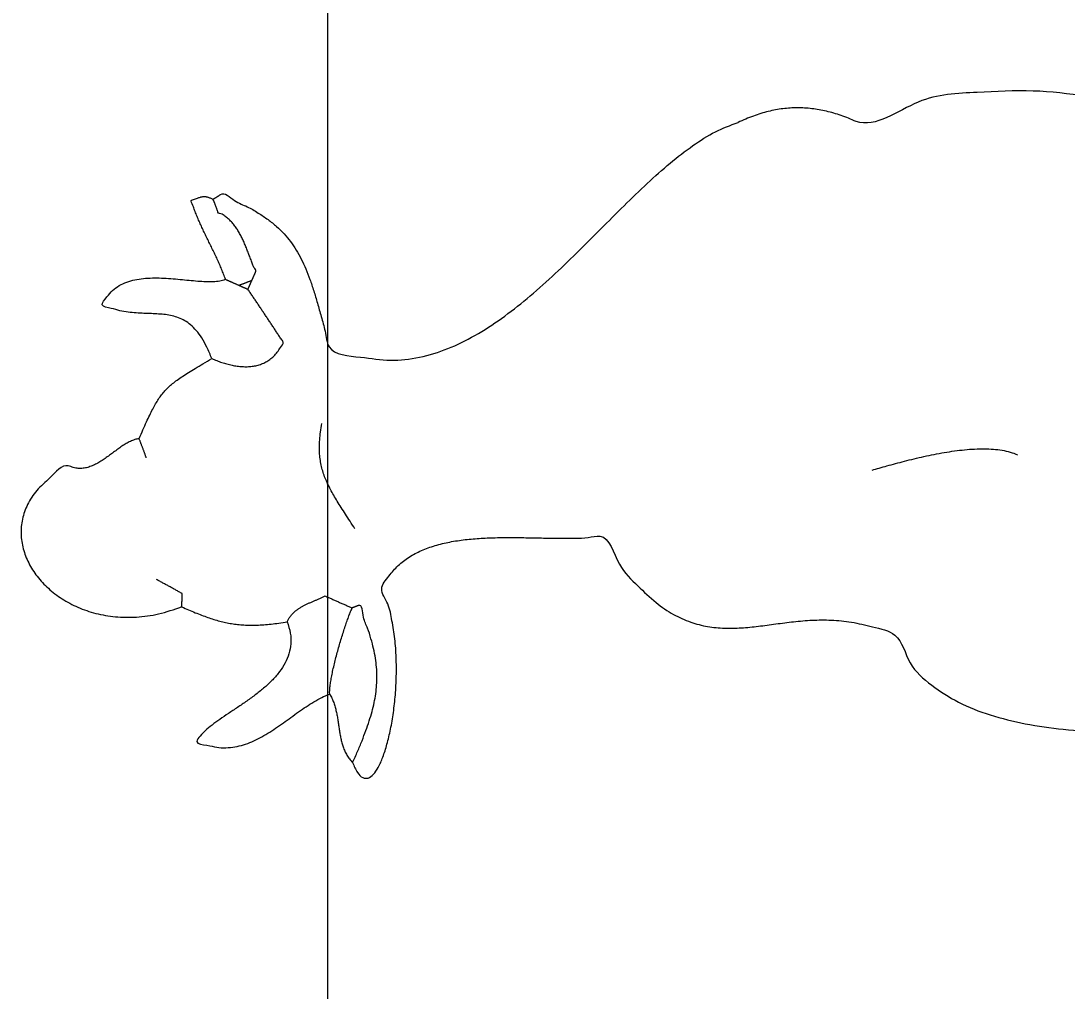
# Model space of a CAD drawing. Header units: metres. Extents: x 5 to 242, y -3 to 162.
# Drawn here: x 27.078 to 28.071, y 115.663 to 116.584 of the extents above; entities that cross this region are included whole.
import ezdxf

# ---------------------------------------------------------------- set-up
doc = ezdxf.new("R2010")
doc.units = ezdxf.units.M
doc.layers.add('1053_ARQ_BASE_MATADOURO_2_dwg', color=7, linetype='Continuous', lineweight=5, true_color=0x767676)
for name, color, linetype, lineweight in [('A-ANNO-DIMS', 7, 'Continuous', 5), ('A-ANNO-DIMS-50', 7, 'Continuous', 5), ('A-PISO', 7, 'Continuous', 5)]:
    doc.layers.add(name, color=color, linetype=linetype, lineweight=lineweight)
doc.styles.add('Arial_28', font='arial.ttf', dxfattribs={"height": 0.15})
doc.dimstyles.new('Diagonal_-_2_mm_Arial_-_Vermelho', dxfattribs={"dimscale": 0.3048, "dimtxt": 0.153039, "dimasz": 0.492126, "dimexe": 0.393701, "dimexo": 0.246063, "dimgap": 0.082021, "dimtad": 1, "dimrnd": 0.01, "dimzin": 0, "dimdsep": 46, "dimtxsty": 'Arial_28', "dimblk1": 'OBLIQUE', "dimblk2": 'OBLIQUE', "dimsah": 1, "dimcen": 0.09, "dimdle": 0.393701, "dimazin": 0, "dimtfac": 1, "dimtdec": 4, "dimtix": 1, "dimtmove": 0, "dimatfit": 3, "dimfxl": 1, "dimtvp": 1, "dimtolj": 1, "dimtzin": 0, "dimarcsym": 2})

# ---------------------------------------------------------------- blocks, each defined once
blk = doc.blocks.new('1053_ARQ_BASE_MATADOURO_2_dwg-3637054-CURRAL BOVINO')
at = {"layer": 'A-PISO', "color": 253, "true_color": 0xaaaaaa}
for points, knots in [([(129.80248, 82.77161), (129.81064, 82.76875), (129.82644, 82.76322), (129.85178, 82.76522), (129.87527, 82.77452), (129.89706, 82.7902), (129.91714, 82.81108), (129.93546, 82.8363), (129.95188, 82.86502), (129.96622, 82.89634), (129.97824, 82.92939), (129.98775, 82.96326), (129.99453, 82.99705), (129.9984, 83.02989), (129.99909, 83.0608), (129.99658, 83.08926), (129.98999, 83.11338), (129.97833, 83.14244), (129.94257, 83.14714), (129.91147, 83.15668), (129.88293, 83.15779), (129.85873, 83.15352), (129.83809, 83.14403), (129.82069, 83.13044), (129.80579, 83.11367), (129.79265, 83.09448), (129.78054, 83.07356), (129.76886, 83.05154), (129.75698, 83.02913), (129.74428, 83.0069), (129.73015, 82.98585), (129.71391, 82.96552), (129.69495, 82.95089), (129.67522, 82.9297), (129.65741, 82.94467), (129.64558, 82.95565), (129.63651, 82.97027), (129.62973, 82.98641), (129.62457, 83.00418), (129.62051, 83.02314), (129.61702, 83.04299), (129.61362, 83.06338), (129.60978, 83.08398), (129.60503, 83.10443), (129.59883, 83.1244), (129.59065, 83.14356), (129.57992, 83.16144), (129.56609, 83.17801), (129.54861, 83.19138), (129.52089, 83.21145), (129.48273, 83.1844), (129.43741, 83.18429), (129.39318, 83.18567), (129.35003, 83.1947), (129.30751, 83.20801), (129.26524, 83.22484), (129.22281, 83.24378), (129.17986, 83.26364), (129.13602, 83.28316), (129.09092, 83.30111), (129.04418, 83.31626), (128.99545, 83.32715), (128.94437, 83.33313), (128.89059, 83.33009), (128.83409, 83.32799), (128.79345, 83.29419), (128.76989, 83.30587), (128.7628, 83.30836), (128.75578, 83.31062), (128.74882, 83.31245), (128.7419, 83.31388), (128.73501, 83.3149), (128.72813, 83.31551), (128.72125, 83.31571), (128.71437, 83.31548), (128.70746, 83.31483), (128.70051, 83.31374), (128.69351, 83.31223), (128.68646, 83.31028), (128.67933, 83.30788), (128.6721, 83.30506), (128.66733, 83.30287), (128.6649, 83.30175)], [0, 0, 0, 0, 0.025699, 0.049728, 0.07429, 0.10075, 0.129617, 0.160848, 0.194061, 0.228689, 0.264061, 0.299459, 0.334136, 0.367371, 0.398482, 0.426901, 0.452272, 0.474673, 0.514601, 0.547499, 0.57497, 0.598786, 0.62075, 0.642358, 0.664566, 0.687782, 0.71202, 0.737049, 0.762543, 0.788164, 0.813673, 0.839001, 0.86438, 0.890422, 0.90764, 0.924078, 0.940734, 0.958191, 0.97666, 0.996106, 1.016342, 1.037112, 1.05814, 1.079183, 1.100079, 1.120793, 1.141489, 1.162566, 1.184704, 1.208798, 1.256755, 1.301685, 1.345355, 1.389026, 1.433445, 1.478912, 1.525429, 1.572822, 1.62087, 1.669398, 1.71839, 1.768076, 1.819015, 1.87216, 1.928838, 1.990677, 1.998433, 2.005974, 2.013321, 2.020506, 2.027557, 2.034511, 2.041399, 2.048262, 2.055135, 2.062058, 2.069072, 2.076212, 2.083517, 2.091025, 2.098768, 2.106779, 2.106779, 2.106779, 2.106779]), ([(128.16649, 83.22889), (128.16665, 83.22898), (128.16696, 83.22916), (128.16742, 83.22944), (128.16788, 83.22971), (128.16834, 83.22998), (128.1688, 83.23026), (128.16926, 83.23053), (128.16971, 83.23081), (128.17016, 83.23109), (128.17061, 83.23137), (128.17105, 83.23165), (128.17149, 83.23194), (128.17193, 83.23222), (128.17235, 83.23251), (128.17277, 83.2328), (128.17319, 83.23309), (128.17738, 83.23631), (128.18695, 83.22604), (128.19867, 83.22256), (128.20935, 83.216), (128.21867, 83.20985), (128.22685, 83.20322), (128.234, 83.19621), (128.24024, 83.18872), (128.24569, 83.18068), (128.25048, 83.17203), (128.25475, 83.1627), (128.25865, 83.15263), (128.26227, 83.14172), (128.26582, 83.12994), (128.2692, 83.11703), (128.27349, 83.10375), (128.27528, 83.08109), (128.30735, 83.07971), (128.33424, 83.07459), (128.363, 83.07821), (128.38982, 83.08649), (128.41579, 83.0993), (128.4408, 83.11557), (128.46507, 83.13458), (128.48868, 83.15555), (128.51173, 83.17771), (128.5343, 83.2003), (128.55645, 83.22257), (128.57827, 83.24373), (128.59983, 83.26308), (128.62127, 83.2797), (128.64255, 83.29339), (128.65766, 83.29904), (128.6649, 83.30175)], [0, 0, 0, 0, 0.0005419, 0.0010784, 0.0016149, 0.0021506, 0.0026855, 0.0032182, 0.0037493, 0.0042783, 0.0048098, 0.0053343, 0.0058567, 0.0063755, 0.0068923, 0.0074041, 0.0079133, 0.0084178, 0.0230655, 0.0363495, 0.048468, 0.0596256, 0.0700483, 0.0799668, 0.089622, 0.0992476, 0.1090601, 0.119255, 0.1300013, 0.1414479, 0.1537237, 0.1669436, 0.1812182, 0.196651, 0.2278357, 0.2565641, 0.284317, 0.3122136, 0.3409369, 0.3707541, 0.4016318, 0.4333204, 0.4654458, 0.4975436, 0.5291184, 0.5596715, 0.588736, 0.615937, 0.6410652, 0.6642098, 0.6642098, 0.6642098, 0.6642098]), ([(128.17836, 83.15287), (128.17779, 83.15448), (128.17664, 83.15771), (128.17472, 83.16249), (128.1727, 83.16724), (128.17057, 83.17195), (128.16839, 83.17664), (128.16614, 83.1813), (128.16387, 83.18595), (128.16158, 83.19058), (128.15933, 83.1952), (128.1571, 83.19983), (128.15495, 83.20445), (128.15287, 83.20909), (128.15097, 83.2137), (128.14892, 83.21847), (128.14805, 83.22275), (128.14435, 83.22786), (128.14816, 83.22853), (128.14993, 83.22934), (128.15165, 83.22995), (128.15314, 83.23046), (128.15446, 83.23088), (128.15565, 83.23119), (128.15673, 83.2314), (128.15774, 83.2315), (128.1587, 83.23151), (128.15964, 83.23141), (128.16059, 83.23122), (128.16158, 83.23092), (128.16264, 83.23054), (128.16381, 83.23007), (128.1651, 83.22951), (128.16601, 83.2291), (128.16649, 83.22889)], [0, 0, 0, 0, 0.005136, 0.0102834, 0.0154428, 0.0206125, 0.0257886, 0.0309663, 0.0361392, 0.041304, 0.0464532, 0.0515831, 0.0566861, 0.0617602, 0.0667993, 0.0718035, 0.0767732, 0.0817103, 0.0840379, 0.0860816, 0.0878758, 0.0894444, 0.0908231, 0.0920396, 0.0931296, 0.0941237, 0.0950701, 0.0960007, 0.0969582, 0.097978, 0.0990969, 0.1003419, 0.101745, 0.1033305, 0.1033305, 0.1033305, 0.1033305]), ([(128.20348, 83.15194), (128.20355, 83.15211), (128.20371, 83.15246), (128.20394, 83.15297), (128.20416, 83.15349), (128.20439, 83.154), (128.20462, 83.15451), (128.20485, 83.15503), (128.20508, 83.15554), (128.2053, 83.15606), (128.20553, 83.15657), (128.20576, 83.15708), (128.20599, 83.1576), (128.20622, 83.15811), (128.20644, 83.15863), (128.20668, 83.15914), (128.20689, 83.15966), (128.20775, 83.16132), (128.20492, 83.16415), (128.20392, 83.16821), (128.20217, 83.17232), (128.20064, 83.17646), (128.19905, 83.18058), (128.1974, 83.18467), (128.19568, 83.18869), (128.19384, 83.19261), (128.19186, 83.1964), (128.1897, 83.20003), (128.18733, 83.20347), (128.18471, 83.20668), (128.18186, 83.20967), (128.17856, 83.21225), (128.17545, 83.21498), (128.17147, 83.21534), (128.171, 83.21738), (128.17071, 83.21815), (128.17045, 83.21894), (128.17017, 83.21972), (128.1699, 83.22049), (128.16961, 83.22126), (128.16933, 83.22203), (128.16903, 83.22279), (128.16874, 83.22356), (128.16844, 83.22432), (128.16813, 83.22508), (128.16781, 83.22584), (128.1675, 83.2266), (128.16717, 83.22736), (128.16684, 83.22813), (128.16661, 83.22863), (128.16649, 83.22889)], [0, 0, 0, 0, 0.00056306, 0.00112613, 0.00168919, 0.00225225, 0.00281531, 0.00337838, 0.00394144, 0.00450056, 0.00506363, 0.00562669, 0.00618975, 0.00675281, 0.00731588, 0.00787894, 0.008442, 0.00900113, 0.01332321, 0.0176986, 0.02210975, 0.0265367, 0.03096363, 0.03537533, 0.03975273, 0.04408537, 0.0483627, 0.05258208, 0.05674979, 0.06088034, 0.0649954, 0.06913603, 0.07334712, 0.0776958, 0.07853314, 0.07936641, 0.08019582, 0.08102121, 0.08184469, 0.08266427, 0.08348289, 0.0842996, 0.0851163, 0.08593492, 0.0867545, 0.08757798, 0.08840337, 0.08923278, 0.09006605, 0.09090339, 0.09090339, 0.09090339, 0.09090339]), ([(128.16542, 83.07765), (128.16392, 83.0813), (128.16116, 83.08807), (128.1562, 83.09701), (128.15103, 83.10414), (128.14559, 83.10964), (128.13989, 83.1137), (128.13394, 83.11654), (128.12778, 83.11837), (128.12141, 83.11945), (128.11482, 83.12001), (128.10799, 83.12029), (128.1009, 83.1205), (128.09352, 83.12087), (128.08593, 83.12165), (128.07771, 83.12292), (128.07058, 83.12551), (128.05785, 83.12712), (128.0662, 83.13654), (128.07075, 83.14234), (128.07745, 83.14713), (128.08458, 83.15042), (128.09237, 83.15259), (128.10057, 83.15381), (128.10909, 83.15427), (128.1178, 83.15415), (128.12656, 83.15362), (128.13524, 83.15284), (128.14371, 83.152), (128.15182, 83.15125), (128.15946, 83.15076), (128.16647, 83.15073), (128.17279, 83.15119), (128.17659, 83.15234), (128.17836, 83.15287)], [0, 0, 0, 0, 0.0118376, 0.0219257, 0.0305861, 0.0381701, 0.0450255, 0.0514897, 0.0578321, 0.0642461, 0.0708371, 0.0776688, 0.084757, 0.0921224, 0.0997885, 0.1078129, 0.116293, 0.1253713, 0.1342242, 0.1423501, 0.1501659, 0.1579821, 0.1659954, 0.1742806, 0.1828287, 0.1915662, 0.2003895, 0.2091536, 0.2177128, 0.2259123, 0.2336036, 0.2406499, 0.2469581, 0.2525077, 0.2525077, 0.2525077, 0.2525077]), ([(128.16542, 83.07765), (128.16697, 83.07698), (128.17009, 83.07565), (128.17487, 83.07393), (128.1797, 83.07247), (128.18457, 83.07129), (128.18943, 83.07045), (128.19426, 83.06997), (128.19902, 83.06989), (128.20369, 83.07025), (128.20823, 83.07108), (128.2126, 83.07242), (128.21677, 83.07432), (128.22072, 83.0768), (128.22436, 83.0799), (128.22785, 83.08368), (128.23029, 83.08807), (128.23461, 83.09269), (128.2309, 83.09633), (128.22911, 83.09951), (128.22695, 83.10267), (128.22488, 83.10583), (128.22279, 83.10898), (128.22069, 83.11212), (128.2186, 83.11527), (128.2165, 83.1184), (128.21441, 83.12154), (128.21231, 83.12467), (128.21021, 83.1278), (128.20811, 83.13092), (128.20601, 83.13404), (128.2039, 83.13716), (128.2018, 83.14029), (128.2004, 83.14237), (128.19969, 83.14341)], [0, 0, 0, 0, 0.0050781, 0.0101611, 0.0152203, 0.020229, 0.0251688, 0.0300182, 0.0347755, 0.0394408, 0.0440355, 0.0485843, 0.0531352, 0.0577492, 0.0625111, 0.0675039, 0.0728274, 0.0785776, 0.0823714, 0.0861636, 0.0899496, 0.093734, 0.0975136, 0.1012917, 0.1050683, 0.1088421, 0.1126112, 0.1163815, 0.1201471, 0.1239139, 0.1276774, 0.1314421, 0.1352068, 0.1389715, 0.1389715, 0.1389715, 0.1389715]), ([(128.17836, 83.15287), (128.17863, 83.15275), (128.17916, 83.15252), (128.17996, 83.15216), (128.18076, 83.15181), (128.18156, 83.15145), (128.18236, 83.1511), (128.18316, 83.15074), (128.18396, 83.15039), (128.18476, 83.15003), (128.18556, 83.14968), (128.18636, 83.14932), (128.18716, 83.14897), (128.18796, 83.14861), (128.18876, 83.14826), (128.18956, 83.1479), (128.19036, 83.14755), (128.19089, 83.14731), (128.19116, 83.14719)], [0, 0, 0, 0, 0.00087806, 0.00175219, 0.00262631, 0.00350044, 0.0043785, 0.00525263, 0.00612675, 0.00700087, 0.00787894, 0.00875306, 0.00962719, 0.01050131, 0.01137938, 0.0122535, 0.01312762, 0.01400175, 0.01400175, 0.01400175, 0.01400175]), ([(128.19116, 83.14719), (128.19143, 83.1473), (128.19198, 83.14751), (128.19279, 83.14782), (128.19359, 83.14813), (128.19439, 83.14844), (128.19517, 83.14874), (128.19595, 83.14904), (128.19672, 83.14934), (128.19749, 83.14963), (128.19825, 83.14992), (128.199, 83.15022), (128.19975, 83.15051), (128.2005, 83.1508), (128.20125, 83.15108), (128.202, 83.15137), (128.20274, 83.15166), (128.20323, 83.15185), (128.20348, 83.15194)], [0, 0, 0, 0, 0.00087982, 0.0017485, 0.00260975, 0.00345802, 0.00430257, 0.00513413, 0.00596197, 0.00677868, 0.00759539, 0.00840467, 0.0092121, 0.01001396, 0.01081582, 0.01161211, 0.0124084, 0.01320098, 0.01320098, 0.01320098, 0.01320098]), ([(128.19116, 83.14719), (128.19135, 83.14711), (128.19173, 83.14694), (128.19229, 83.14669), (128.19285, 83.14645), (128.1934, 83.1462), (128.19394, 83.14596), (128.19448, 83.14572), (128.19501, 83.14549), (128.19554, 83.14525), (128.19607, 83.14502), (128.19659, 83.14478), (128.19711, 83.14455), (128.19763, 83.14432), (128.19815, 83.14409), (128.19867, 83.14386), (128.19918, 83.14364), (128.19952, 83.14348), (128.19969, 83.14341)], [0, 0, 0, 0, 0.000622124, 0.001236375, 0.001845375, 0.002445187, 0.003042375, 0.003630375, 0.00421575, 0.00479325, 0.005370749, 0.005943, 0.006513937, 0.007080937, 0.007647937, 0.008211, 0.008774062, 0.0093345, 0.0093345, 0.0093345, 0.0093345]), ([(128.19969, 83.14341), (128.19978, 83.1436), (128.19994, 83.14397), (128.20019, 83.14454), (128.20044, 83.14509), (128.20068, 83.14564), (128.20093, 83.14619), (128.20117, 83.14673), (128.2014, 83.14726), (128.20164, 83.14779), (128.20187, 83.14832), (128.2021, 83.14884), (128.20233, 83.14936), (128.20256, 83.14988), (128.20279, 83.1504), (128.20302, 83.15091), (128.20325, 83.15143), (128.2034, 83.15177), (128.20348, 83.15194)], [0, 0, 0, 0, 0.000622125, 0.001236375, 0.001845375, 0.002445188, 0.003042376, 0.003630376, 0.004215749, 0.004793249, 0.005370749, 0.005943, 0.006513937, 0.007080937, 0.007647937, 0.008211, 0.008774063, 0.009334499, 0.009334499, 0.009334499, 0.009334499]), ([(128.29909, 82.69413), (128.30047, 82.69091), (128.30273, 82.68562), (128.30779, 82.67954), (128.31431, 82.67887), (128.31947, 82.68332), (128.32394, 82.69023), (128.32818, 82.69998), (128.33201, 82.71209), (128.33531, 82.72621), (128.33795, 82.7419), (128.33979, 82.75873), (128.34073, 82.77626), (128.34057, 82.79403), (128.33942, 82.81163), (128.33638, 82.82859), (128.334, 82.84453), (128.32308, 82.85879), (128.33377, 82.87134), (128.34179, 82.88147), (128.35257, 82.88955), (128.36441, 82.8958), (128.37745, 82.90045), (128.39137, 82.90377), (128.40599, 82.90596), (128.42108, 82.90723), (128.43645, 82.9078), (128.45188, 82.90786), (128.46714, 82.90761), (128.48203, 82.90729), (128.49628, 82.90698), (128.50982, 82.90725), (128.52197, 82.90708), (128.54208, 82.91301), (128.54941, 82.88052), (128.56895, 82.863), (128.58585, 82.84614), (128.60282, 82.83476), (128.61941, 82.82716), (128.6358, 82.82297), (128.65199, 82.82144), (128.66813, 82.82186), (128.68436, 82.82354), (128.70088, 82.82581), (128.71784, 82.82804), (128.73543, 82.82958), (128.75375, 82.8297), (128.77322, 82.82802), (128.79276, 82.82266), (128.81931, 82.81769), (128.82541, 82.78668), (128.84867, 82.76704), (128.87428, 82.75025), (128.90464, 82.73859), (128.93808, 82.73041), (128.97417, 82.72533), (129.01209, 82.72269), (129.05112, 82.72193), (129.09048, 82.72251), (129.12941, 82.72385), (129.1671, 82.7254), (129.20282, 82.72663), (129.23564, 82.72686), (129.26534, 82.72602), (129.28954, 82.72215), (129.3186, 82.71796), (129.32304, 82.68585), (129.3452, 82.66727), (129.36911, 82.65685), (129.3957, 82.65627), (129.42351, 82.6627), (129.4526, 82.67491), (129.48258, 82.69178), (129.51301, 82.71228), (129.54334, 82.73536), (129.57306, 82.75992), (129.60156, 82.78493), (129.62835, 82.8092), (129.65261, 82.83189), (129.67458, 82.85121), (129.69133, 82.86812), (129.71004, 82.87733), (129.71472, 82.89561), (129.72292, 82.91244), (129.73119, 82.93212), (129.7408, 82.95304), (129.7513, 82.97495), (129.76281, 82.99717), (129.77526, 83.01918), (129.78863, 83.04037), (129.80291, 83.06021), (129.81809, 83.07811), (129.83418, 83.09356), (129.8512, 83.1059), (129.86925, 83.11486), (129.88837, 83.11851), (129.90855, 83.12054), (129.92156, 83.10869), (129.92839, 83.11143), (129.92879, 83.11159), (129.92919, 83.11176), (129.92958, 83.11192), (129.92996, 83.11209), (129.93034, 83.11226), (129.93071, 83.11242), (129.93107, 83.11259), (129.93143, 83.11275), (129.93179, 83.11291), (129.93214, 83.11307), (129.93249, 83.11322), (129.93283, 83.11337), (129.93317, 83.11352), (129.9335, 83.11364), (129.93426, 83.11405), (129.93435, 83.11205), (129.93533, 83.11096), (129.93626, 83.1094), (129.9374, 83.10797), (129.93864, 83.10651), (129.94, 83.10507), (129.94144, 83.10366), (129.94296, 83.10229), (129.94453, 83.10096), (129.94615, 83.0997), (129.94778, 83.09849), (129.94941, 83.09738), (129.95102, 83.09634), (129.95262, 83.09542), (129.95412, 83.09457), (129.95907, 83.09267), (129.95744, 83.08185), (129.96088, 83.0723), (129.96224, 83.0626), (129.96329, 83.05408), (129.96359, 83.04628), (129.96318, 83.03914), (129.96201, 83.03251), (129.96006, 83.02628), (129.95727, 83.02034), (129.95365, 83.01455), (129.94918, 83.00879), (129.94384, 83.00292), (129.93759, 82.99679), (129.93042, 82.99028), (129.92229, 82.98324), (129.91653, 82.97838), (129.91349, 82.97583)], [0, 0, 0, 0, 0.010571, 0.017391, 0.022385, 0.028342, 0.036587, 0.047233, 0.060042, 0.074659, 0.090698, 0.107753, 0.125424, 0.143316, 0.161054, 0.178295, 0.194748, 0.21021, 0.224137, 0.237373, 0.250457, 0.263771, 0.277541, 0.291838, 0.306638, 0.321832, 0.337274, 0.352767, 0.368104, 0.383062, 0.397417, 0.410943, 0.423437, 0.434721, 0.46711, 0.494451, 0.517657, 0.537695, 0.55555, 0.572131, 0.588182, 0.6042, 0.620474, 0.637125, 0.654211, 0.671801, 0.690047, 0.709226, 0.729793, 0.752353, 0.782482, 0.8118, 0.842065, 0.874258, 0.908691, 0.945222, 0.983418, 1.02268, 1.062299, 1.101512, 1.139512, 1.175493, 1.208652, 1.238246, 1.263653, 1.284556, 1.317568, 1.344515, 1.369067, 1.39451, 1.422718, 1.454239, 1.488817, 1.525777, 1.564219, 1.60313, 1.641415, 1.677951, 1.711577, 1.741137, 1.765473, 1.783491, 1.799781, 1.81892, 1.840364, 1.863581, 1.88804, 1.913229, 1.938654, 1.96385, 1.988389, 2.01192, 2.034187, 2.055107, 2.074846, 2.093951, 2.113399, 2.134528, 2.134965, 2.135398, 2.135826, 2.13625, 2.136667, 2.13708, 2.137486, 2.137889, 2.138282, 2.138674, 2.139058, 2.139438, 2.139811, 2.140179, 2.140539, 2.140898, 2.142452, 2.144111, 2.145868, 2.147714, 2.149633, 2.151615, 2.153639, 2.155694, 2.157757, 2.159812, 2.16184, 2.163826, 2.165749, 2.167591, 2.169333, 2.170961, 2.182965, 2.193684, 2.203252, 2.211814, 2.219538, 2.226609, 2.233243, 2.239673, 2.246143, 2.252884, 2.260107, 2.267989, 2.276689, 2.286336, 2.297054, 2.308948, 2.308948, 2.308948, 2.308948]), ([(128.09639, 83.00178), (128.09762, 83.00456), (128.09994, 83.00979), (128.10327, 83.0172), (128.10632, 83.02373), (128.10918, 83.0295), (128.11196, 83.03461), (128.11476, 83.03918), (128.11769, 83.0433), (128.12084, 83.04709), (128.12432, 83.05063), (128.12822, 83.05404), (128.13262, 83.05743), (128.13764, 83.0609), (128.14337, 83.06457), (128.1499, 83.06855), (128.15734, 83.07295), (128.16262, 83.07602), (128.16542, 83.07765)], [0, 0, 0, 0, 0.0091193, 0.0171887, 0.0243486, 0.030738, 0.0365084, 0.0418097, 0.0468059, 0.0516646, 0.0565682, 0.061684, 0.0671878, 0.0732363, 0.0799898, 0.087589, 0.0961828, 0.1059067, 0.1059067, 0.1059067, 0.1059067]), ([(128.30123, 82.91602), (128.2997, 82.91843), (128.29674, 82.92309), (128.29239, 82.92981), (128.28834, 82.93612), (128.28459, 82.94208), (128.28117, 82.94778), (128.27808, 82.9533), (128.27535, 82.95872), (128.27299, 82.96412), (128.27103, 82.96959), (128.26948, 82.9752), (128.26836, 82.98104), (128.26769, 82.98718), (128.26747, 82.9937), (128.26774, 83.00067), (128.26847, 83.00819), (128.26931, 83.01336), (128.26975, 83.01605)], [0, 0, 0, 0, 0.008568, 0.0165618, 0.0240385, 0.0310602, 0.0376856, 0.0439819, 0.050021, 0.0558813, 0.061653, 0.0674354, 0.0733355, 0.0794663, 0.0859445, 0.0928831, 0.1003934, 0.1085838, 0.1085838, 0.1085838, 0.1085838]), ([(128.09639, 83.00178), (128.09498, 83.00147), (128.09214, 83.00083), (128.08805, 82.99911), (128.08402, 82.99696), (128.08005, 82.99444), (128.07611, 82.99168), (128.07218, 82.98876), (128.06824, 82.98581), (128.06427, 82.98293), (128.06025, 82.98023), (128.05616, 82.97782), (128.05197, 82.9758), (128.04766, 82.97429), (128.0432, 82.97339), (128.03858, 82.97332), (128.03379, 82.97387), (128.02424, 82.97888), (128.01238, 82.96395), (127.99909, 82.95366), (127.99011, 82.93961), (127.98508, 82.92553), (127.9838, 82.91109), (127.98597, 82.89691), (127.99127, 82.8833), (127.99941, 82.87059), (128.01015, 82.8591), (128.02322, 82.84915), (128.03841, 82.8411), (128.05547, 82.83529), (128.07418, 82.83208), (128.09425, 82.83187), (128.11554, 82.8348), (128.1295, 82.83955), (128.13675, 82.842)], [0, 0, 0, 0, 0.0043035, 0.008717, 0.0132734, 0.0179821, 0.0228081, 0.0277167, 0.0326558, 0.0375775, 0.0424287, 0.0471823, 0.0518194, 0.0563579, 0.0608465, 0.0653953, 0.0701541, 0.0753188, 0.0957175, 0.1135074, 0.1293936, 0.1440861, 0.1582275, 0.1723348, 0.1867646, 0.2017346, 0.21736, 0.2336971, 0.2507931, 0.2687054, 0.287546, 0.3074743, 0.3287353, 0.3516369, 0.3516369, 0.3516369, 0.3516369]), ([(128.1032, 82.98344), (128.10307, 82.98381), (128.10282, 82.98457), (128.10242, 82.9857), (128.10201, 82.98684), (128.1016, 82.98798), (128.10119, 82.98912), (128.10076, 82.99026), (128.10034, 82.99141), (128.09991, 82.99256), (128.09948, 82.99371), (128.09904, 82.99486), (128.09861, 82.99601), (128.09816, 82.99716), (128.09772, 82.99832), (128.09728, 82.99947), (128.09683, 83.00062), (128.09654, 83.00139), (128.09639, 83.00178)], [0, 0, 0, 0, 0.00119805, 0.0023986, 0.00360366, 0.00481506, 0.00603112, 0.00724981, 0.00847033, 0.00969637, 0.01092521, 0.01215493, 0.0133865, 0.01462084, 0.01585798, 0.01709418, 0.01833038, 0.01956844, 0.01956844, 0.01956844, 0.01956844]), ([(128.79207, 82.97181), (128.79432, 82.97244), (128.79905, 82.97378), (128.80647, 82.97586), (128.81451, 82.97807), (128.82309, 82.98032), (128.83209, 82.98257), (128.84142, 82.98473), (128.85097, 82.98674), (128.86063, 82.98853), (128.87031, 82.99003), (128.87991, 82.99117), (128.88933, 82.99189), (128.89845, 82.9921), (128.9072, 82.99177), (128.91545, 82.99076), (128.92317, 82.98915), (128.9279, 82.9873), (128.9302, 82.9864)], [0, 0, 0, 0, 0.006991, 0.0147354, 0.0231225, 0.0320282, 0.0413461, 0.0509557, 0.0607474, 0.0706087, 0.0804411, 0.0901357, 0.0996013, 0.1087491, 0.1175116, 0.1258292, 0.1336777, 0.1410678, 0.1410678, 0.1410678, 0.1410678]), ([(128.13675, 82.842), (128.13677, 82.84227), (128.13682, 82.84279), (128.13689, 82.84359), (128.13695, 82.84438), (128.137, 82.84517), (128.13705, 82.84597), (128.13708, 82.84676), (128.13712, 82.84756), (128.13715, 82.84835), (128.13717, 82.84914), (128.13719, 82.84993), (128.13721, 82.85071), (128.13721, 82.85149), (128.13722, 82.85227), (128.13723, 82.85304), (128.13719, 82.85378), (128.13738, 82.85498), (128.13559, 82.85533), (128.1343, 82.85629), (128.13276, 82.85711), (128.13127, 82.85796), (128.12977, 82.8588), (128.12825, 82.85964), (128.12673, 82.86048), (128.1252, 82.8613), (128.12368, 82.86214), (128.12214, 82.86297), (128.1206, 82.86379), (128.11906, 82.86462), (128.11751, 82.86545), (128.11596, 82.86627), (128.11442, 82.86709), (128.11338, 82.86764), (128.11287, 82.86792)], [0, 0, 0, 0, 0.00079316, 0.00158557, 0.00238096, 0.00317701, 0.0039732, 0.00476927, 0.00556433, 0.00635692, 0.0071488, 0.0079361, 0.00872199, 0.00950217, 0.01027926, 0.01104966, 0.01181526, 0.01257291, 0.01427221, 0.01598111, 0.01769456, 0.01941496, 0.02113904, 0.02287026, 0.02460387, 0.02634336, 0.02808416, 0.02982977, 0.03157781, 0.03332816, 0.03507983, 0.03683392, 0.03858671, 0.04034324, 0.04034324, 0.04034324, 0.04034324]), ([(128.23695, 82.82783), (128.23737, 82.82869), (128.23818, 82.83039), (128.23972, 82.83273), (128.24144, 82.83485), (128.24333, 82.83678), (128.24537, 82.83853), (128.24756, 82.84012), (128.24986, 82.84159), (128.25226, 82.84294), (128.25475, 82.8442), (128.2573, 82.8454), (128.2599, 82.84655), (128.26253, 82.84767), (128.26517, 82.84877), (128.2678, 82.84998), (128.27042, 82.85085), (128.27264, 82.85288), (128.27458, 82.85153), (128.27618, 82.85093), (128.27778, 82.85019), (128.27938, 82.84949), (128.28098, 82.84878), (128.28258, 82.84807), (128.28418, 82.84736), (128.28578, 82.84665), (128.28738, 82.84594), (128.28898, 82.84523), (128.29058, 82.84452), (128.29218, 82.84381), (128.29378, 82.8431), (128.29538, 82.84239), (128.29698, 82.84168), (128.29805, 82.84121), (128.29858, 82.84097)], [0, 0, 0, 0, 0.00287585, 0.0056514, 0.00836777, 0.01105314, 0.01373904, 0.01643754, 0.01916298, 0.02191665, 0.02470851, 0.02752614, 0.03036956, 0.03322814, 0.03609938, 0.03896841, 0.04183289, 0.04467968, 0.04643187, 0.04818012, 0.0499323, 0.05168055, 0.05343274, 0.05518099, 0.05693318, 0.05868143, 0.06043362, 0.06218187, 0.06393405, 0.0656823, 0.06743449, 0.06918274, 0.07093493, 0.07268318, 0.07268318, 0.07268318, 0.07268318]), ([(128.13675, 82.842), (128.13895, 82.84103), (128.14325, 82.83915), (128.14958, 82.83649), (128.15565, 82.8341), (128.16152, 82.83196), (128.16726, 82.83008), (128.17291, 82.82847), (128.17853, 82.82713), (128.18418, 82.82607), (128.18992, 82.82528), (128.1958, 82.82478), (128.20187, 82.82456), (128.2082, 82.82463), (128.21483, 82.82498), (128.22183, 82.82564), (128.22925, 82.82657), (128.23433, 82.8274), (128.23695, 82.82783)], [0, 0, 0, 0, 0.0072307, 0.0140717, 0.0205824, 0.0268134, 0.0328275, 0.0386801, 0.0444359, 0.0501615, 0.0559287, 0.0618015, 0.0678547, 0.0741541, 0.0807752, 0.0877785, 0.0952361, 0.1032069, 0.1032069, 0.1032069, 0.1032069]), ([(128.27728, 82.75924), (128.27727, 82.76039), (128.27726, 82.76291), (128.27768, 82.76699), (128.27834, 82.77163), (128.27927, 82.77675), (128.28042, 82.78225), (128.28176, 82.78804), (128.28327, 82.79402), (128.2849, 82.80009), (128.28662, 82.80617), (128.28841, 82.81215), (128.29022, 82.81794), (128.29202, 82.82345), (128.29377, 82.82858), (128.29546, 82.83323), (128.29702, 82.83732), (128.29809, 82.83982), (128.29858, 82.84097)], [0, 0, 0, 0, 0.0034375, 0.00755779, 0.01228002, 0.01751275, 0.02316588, 0.02913778, 0.03533449, 0.04165586, 0.04800577, 0.05427946, 0.06038067, 0.06620786, 0.07166462, 0.07664712, 0.08105968, 0.08479972, 0.08479972, 0.08479972, 0.08479972]), ([(128.29909, 82.69413), (128.30067, 82.69771), (128.30371, 82.70462), (128.30793, 82.71477), (128.31166, 82.72437), (128.31485, 82.73355), (128.31751, 82.74239), (128.3196, 82.75098), (128.3211, 82.75942), (128.32199, 82.7678), (128.32225, 82.77622), (128.32185, 82.78476), (128.32077, 82.7935), (128.31901, 82.80259), (128.31648, 82.81189), (128.31354, 82.82247), (128.30849, 82.83034), (128.30844, 82.84487), (128.3044, 82.84321), (128.30406, 82.84308), (128.30371, 82.84295), (128.30335, 82.84281), (128.30298, 82.84266), (128.3026, 82.84252), (128.30221, 82.84237), (128.30183, 82.84222), (128.30143, 82.84207), (128.30103, 82.84192), (128.30063, 82.84176), (128.30023, 82.8416), (128.29982, 82.84145), (128.29941, 82.84129), (128.29899, 82.84113), (128.29872, 82.84102), (128.29858, 82.84097)], [0, 0, 0, 0, 0.0117195, 0.0226729, 0.032948, 0.042629, 0.0518187, 0.0606169, 0.0691427, 0.0775195, 0.0858853, 0.0943764, 0.1031379, 0.1123121, 0.1220337, 0.1324326, 0.1436315, 0.155747, 0.1561034, 0.1564727, 0.1568495, 0.1572393, 0.1576347, 0.1580393, 0.1584495, 0.158869, 0.1592904, 0.1597173, 0.1601479, 0.1605841, 0.1610222, 0.1614621, 0.161902, 0.1623475, 0.1623475, 0.1623475, 0.1623475]), ([(128.23695, 82.82783), (128.23812, 82.82425), (128.24034, 82.81747), (128.24077, 82.80705), (128.239, 82.79742), (128.23522, 82.78852), (128.22986, 82.78031), (128.22323, 82.77268), (128.21563, 82.76555), (128.20735, 82.75887), (128.19867, 82.75256), (128.18989, 82.74658), (128.1813, 82.74088), (128.17315, 82.73539), (128.16586, 82.73012), (128.15932, 82.72482), (128.15496, 82.72002), (128.14806, 82.71211), (128.16174, 82.7109), (128.16951, 82.70844), (128.17885, 82.70809), (128.18733, 82.70892), (128.19559, 82.71093), (128.20353, 82.71388), (128.21123, 82.71762), (128.21872, 82.72198), (128.22607, 82.72678), (128.23332, 82.73187), (128.24051, 82.73709), (128.24769, 82.74227), (128.2549, 82.74725), (128.26219, 82.75185), (128.26958, 82.756), (128.27473, 82.75817), (128.27728, 82.75924)], [0, 0, 0, 0, 0.011231, 0.0213345, 0.0308988, 0.0403986, 0.0501251, 0.0602117, 0.0706467, 0.0813397, 0.0921256, 0.1028194, 0.1132093, 0.1230803, 0.1322112, 0.1404225, 0.1475837, 0.1537046, 0.1639829, 0.1733994, 0.1822451, 0.1907688, 0.1991799, 0.2076115, 0.2161478, 0.2248129, 0.2336041, 0.2424777, 0.251381, 0.2602504, 0.2690294, 0.2776637, 0.286126, 0.2944156, 0.2944156, 0.2944156, 0.2944156]), ([(128.27728, 82.75924), (128.27801, 82.75791), (128.27946, 82.75529), (128.28113, 82.75114), (128.28248, 82.74695), (128.28354, 82.7427), (128.28439, 82.73844), (128.28509, 82.73415), (128.28571, 82.72987), (128.28632, 82.7256), (128.287, 82.72137), (128.28779, 82.71718), (128.28879, 82.71306), (128.29004, 82.70902), (128.29163, 82.70507), (128.29362, 82.70124), (128.29607, 82.69753), (128.29807, 82.69528), (128.29909, 82.69413)], [0, 0, 0, 0, 0.00454523, 0.0089928, 0.01338563, 0.01775066, 0.02210137, 0.02644313, 0.03077251, 0.03508499, 0.03937227, 0.04363078, 0.04786344, 0.0520829, 0.0563165, 0.06060731, 0.06501681, 0.06962195, 0.06962195, 0.06962195, 0.06962195])]:
    blk.add_open_spline(points, degree=3, knots=knots, dxfattribs=at)
blk = doc.blocks.new('DIMBLOCK3-CURRAL BOVINO')
at = {"layer": 'A-ANNO-DIMS-50', "color": 1, "true_color": 0xff0000}
for p, q in [((27.36891, 109.69418), (27.36891, 117.43418)), ((27.36891, 117.31418), (27.33785, 117.31418)), ((27.36891, 117.31418), (27.48891, 117.31418)), ((27.36891, 109.81418), (27.33785, 109.81418)), ((27.36891, 109.81418), (27.48891, 109.81418))]:
    blk.add_line(p, q, dxfattribs=at)
at = {"layer": 'A-ANNO-DIMS-50', "color": 1, "lineweight": 20, "true_color": 0xff0000}
for p, q in [((27.36891, 117.31418), (27.29391, 117.38918)), ((27.36891, 117.31418), (27.44391, 117.23918)), ((27.36891, 109.81418), (27.29391, 109.88918)), ((27.36891, 109.81418), (27.44391, 109.73918))]:
    blk.add_line(p, q, dxfattribs=at)
at = {"layer": 'A-ANNO-DIMS-50', "color": 0, "insert": (27.14918, 113.3617), "char_height": 0.15, "width": 0.4859574, "attachment_point": 1, "rotation": 90, "line_spacing_factor": 0.941778, "style": 'Arial_28'}
blk.add_mtext('7,50', dxfattribs=at)
blk = doc.blocks.new('_Oblique')
at = {"color": 0, "linetype": 'ByBlock', "lineweight": -2}
blk.add_line((-0.5, -0.5), (0.5, 0.5), dxfattribs=at)

msp = doc.modelspace()

# ---------------------------------------------------------------- block references
at = {"layer": '1053_ARQ_BASE_MATADOURO_2_dwg', "color": 253, "true_color": 0xaaaaaa}
msp.add_blockref('1053_ARQ_BASE_MATADOURO_2_dwg-3637054-CURRAL BOVINO', (-100.90649, 33.18603), dxfattribs=at)

# ---------------------------------------------------------------- dimensions: what is measured, and where the dimension line sits
at = {"layer": 'A-ANNO-DIMS', "color": 1, "true_color": 0xff0000}
dim = msp.add_linear_dim(base=(27.36891, 117.31418), p1=(27.26285, 109.81418), p2=(27.26285, 117.31418), angle=90, dimstyle='Diagonal_-_2_mm_Arial_-_Vermelho', override={"dimpost": '<>', "dimfxl": 7.5}, dxfattribs=at)
dim.commit()
dim.dimension.update_dxf_attribs({"geometry": 'DIMBLOCK3-CURRAL BOVINO', "text_midpoint": (27.26733, 113.56418)})

doc.saveas('drawing.dxf')
